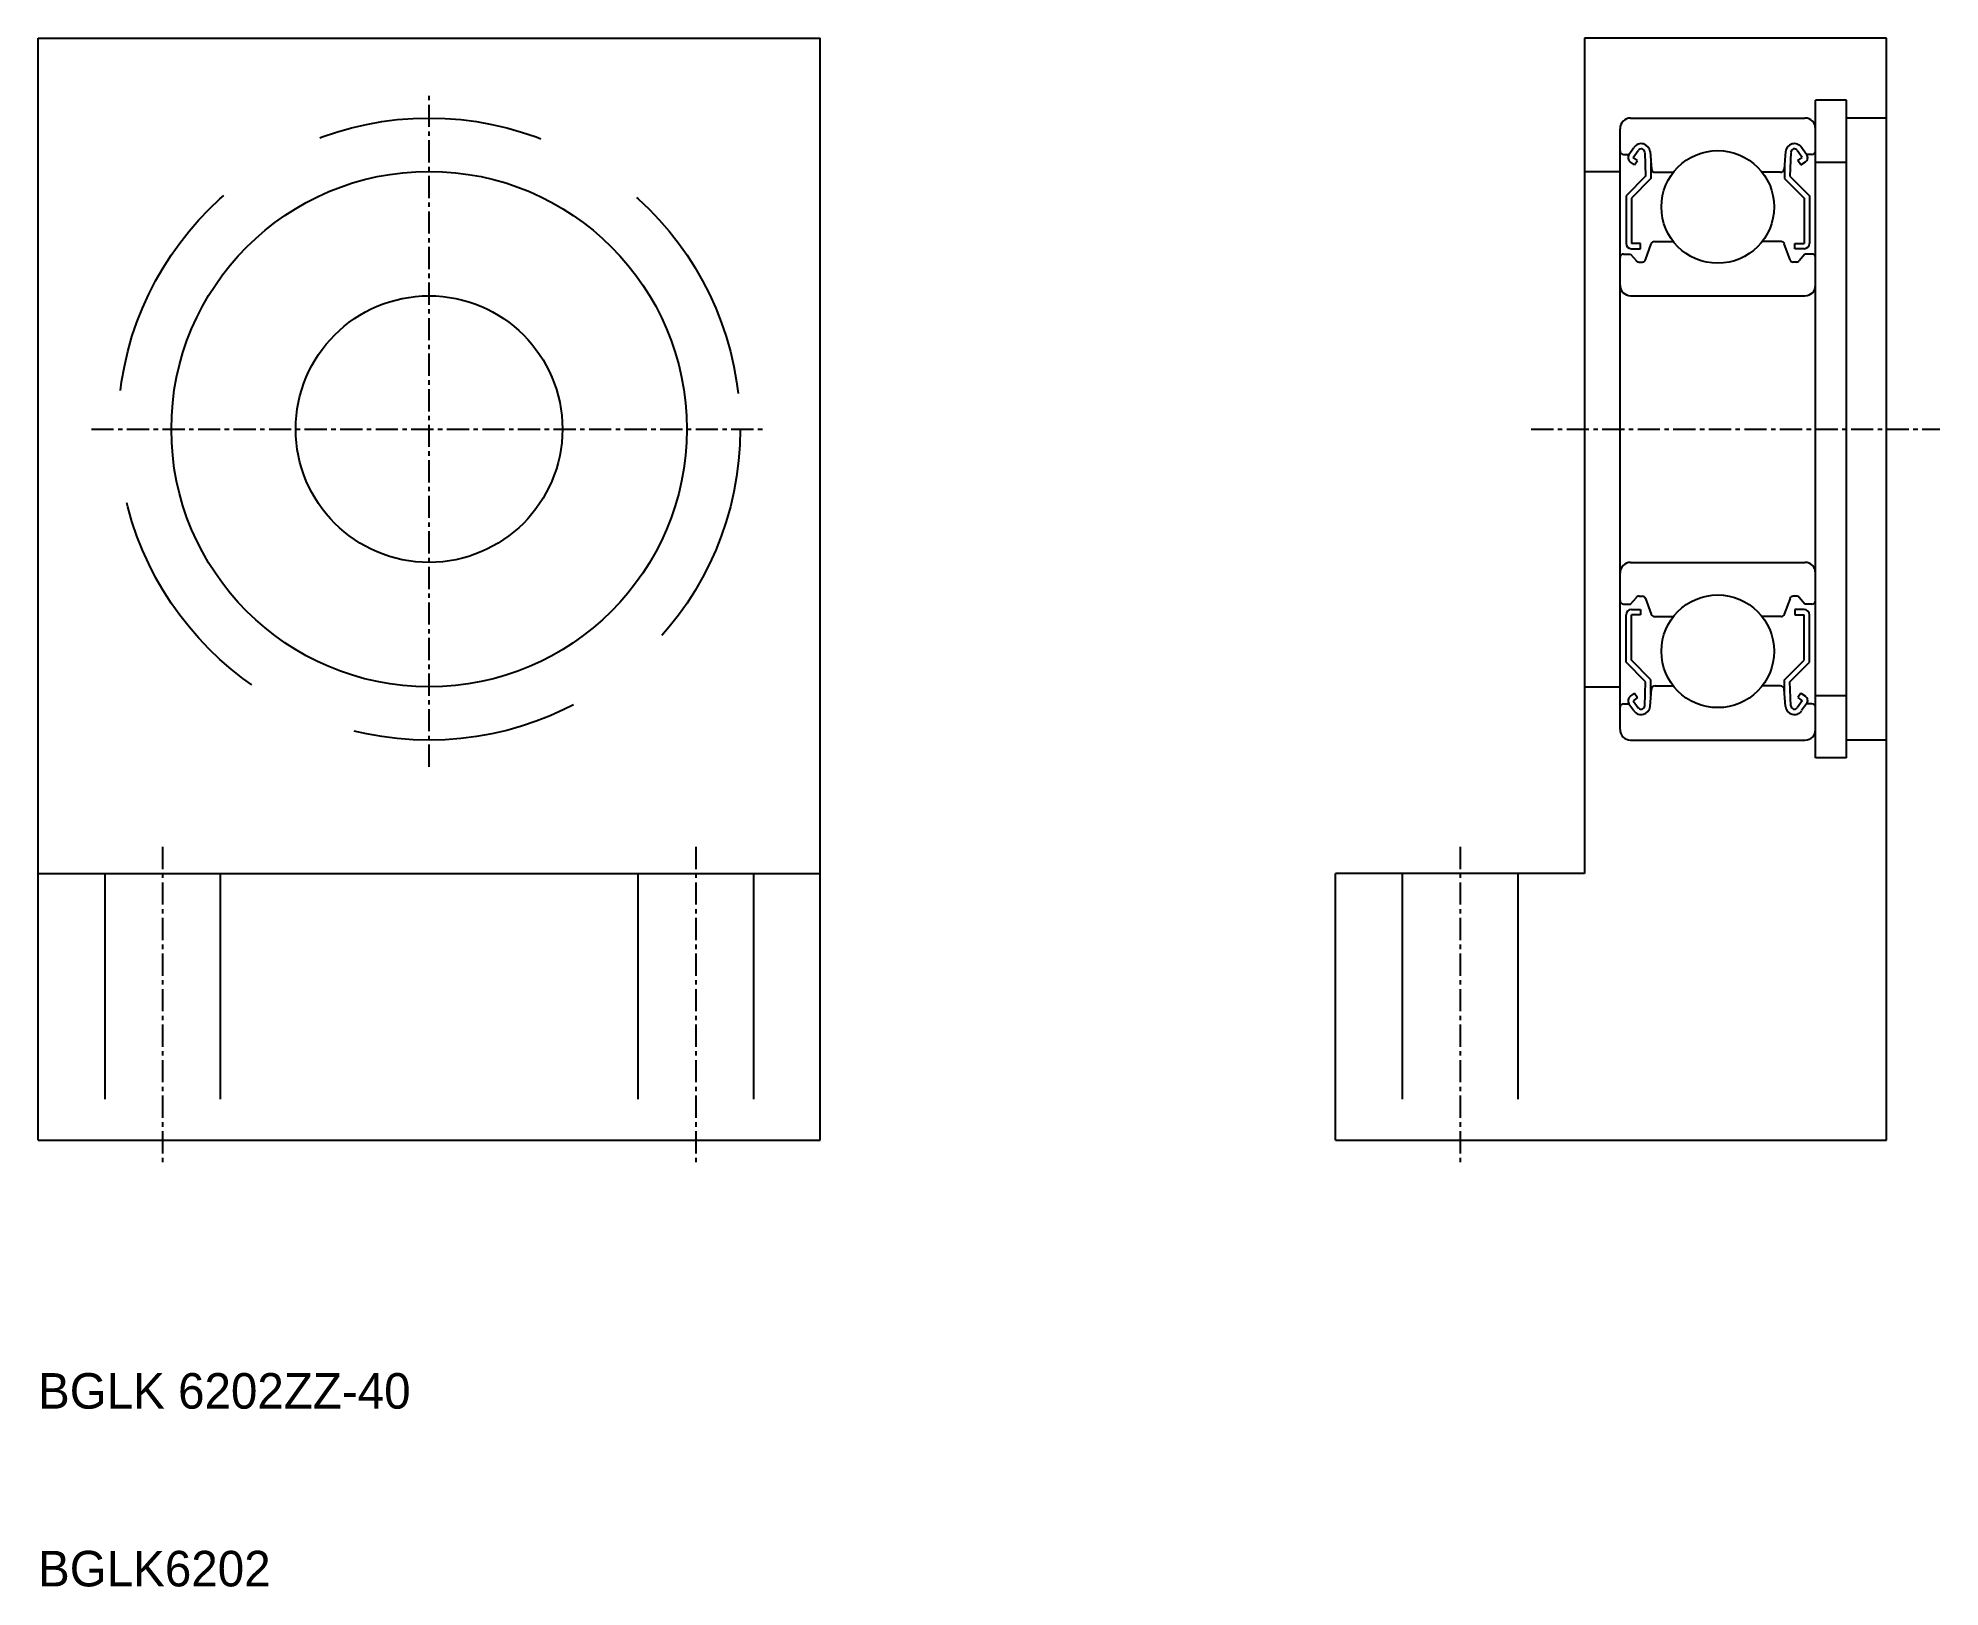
# Model space of a CAD drawing. Extents: x 93 to 200, y 71 to 158.
import ezdxf

# ---------------------------------------------------------------- set-up
doc = ezdxf.new("R2010")
doc.units = 0
doc.linetypes.add('CENTER', pattern=[2, 1.25, -0.25, 0.25, -0.25])
doc.linetypes.add('DASHED', pattern=[19.05, 12.7, -6.35])
doc.layers.get('0').update_dxf_attribs({"linetype": 'CONTINUOUS'})
doc.layers.add('CENTER', color=1, linetype='CENTER')

msp = doc.modelspace()

# ---------------------------------------------------------------- linework, layer by layer
for p, q in [((93.2, 95.81), (93.2, 157.81)), ((93.2, 157.81), (137.2, 157.81)), ((137.2, 95.81), (137.2, 157.81)), ((180.2, 157.81), (180.2, 110.81)), ((197.2, 157.81), (180.2, 157.81)), ((197.2, 95.81), (197.2, 157.81)), ((193.2, 117.31), (193.2, 154.31)), ((194.95, 154.31), (193.2, 154.31)), ((194.95, 117.31), (194.95, 154.31)), ((182.8, 153.31), (192.6, 153.31)), ((197.2, 153.31), (194.95, 153.31)), ((182.2, 118.91), (182.2, 152.71)), ((193.2, 118.91), (193.2, 152.71)), ((182.4, 151.26), (182.7, 151.26)), ((182.7, 151.26), (182.98, 151.66)), ((182.95, 151.09), (183.23, 151.49)), ((183.19, 150.92), (182.95, 151.09)), ((183.02, 150.67), (183.19, 150.92)), ((183.59, 151.38), (183.64, 150.04)), ((183.89, 151.42), (183.97, 150.44)), ((191.51, 151.42), (191.43, 150.44)), ((191.81, 151.38), (191.76, 150.04)), ((192.45, 151.09), (192.17, 151.49)), ((192.21, 150.92), (192.45, 151.09)), ((192.38, 150.67), (192.21, 150.92)), ((192.7, 151.26), (192.42, 151.66)), ((193, 151.26), (192.7, 151.26)), ((183.64, 150.04), (182.54, 148.94)), ((183.02, 150.67), (182.77, 150.84)), ((183.94, 149.91), (182.84, 148.81)), ((183.94, 150.78), (183.94, 149.91)), ((184.17, 150.26), (185.19, 150.26)), ((191.23, 150.26), (190.21, 150.26)), ((191.46, 150.78), (191.46, 149.91)), ((191.46, 149.91), (192.56, 148.81)), ((191.76, 150.04), (192.86, 148.94)), ((192.38, 150.67), (192.63, 150.84)), ((194.95, 150.81), (193.2, 150.81)), ((182.54, 148.94), (182.54, 146.26)), ((182.84, 148.81), (182.84, 146.26)), ((192.56, 148.81), (192.56, 146.26)), ((192.86, 148.94), (192.86, 146.26)), ((182.4, 145.66), (182.8, 145.66)), ((182.8, 145.66), (183.12, 145.28)), ((183.36, 146.26), (182.84, 146.26)), ((182.84, 145.96), (183.36, 145.96)), ((183.36, 145.96), (183.36, 146.26)), ((183.63, 145.34), (183.96, 146.23)), ((184.15, 146.36), (185.19, 146.36)), ((191.26, 146.36), (190.21, 146.36)), ((191.77, 145.34), (191.44, 146.23)), ((192.04, 146.26), (192.56, 146.26)), ((192.04, 145.96), (192.04, 146.26)), ((192.56, 145.96), (192.04, 145.96)), ((192.6, 145.66), (192.28, 145.28)), ((193, 145.66), (192.6, 145.66)), ((183.27, 145.21), (183.45, 145.21)), ((192.13, 145.21), (191.95, 145.21)), ((182.8, 143.31), (192.6, 143.31)), ((182.2, 135.81), (182.2, 135.81)), ((182.2, 127.56), (182.2, 127.56)), ((182.8, 128.31), (192.6, 128.31)), ((182.8, 125.96), (183.12, 126.34)), ((183.27, 126.41), (183.45, 126.41)), ((183.63, 126.28), (183.96, 125.39)), ((191.77, 126.28), (191.44, 125.39)), ((192.13, 126.41), (191.95, 126.41)), ((192.6, 125.96), (192.28, 126.34)), ((182.4, 125.96), (182.8, 125.96)), ((182.54, 122.69), (182.54, 125.36)), ((182.84, 125.66), (183.36, 125.66)), ((183.36, 125.36), (182.84, 125.36)), ((182.84, 122.81), (182.84, 125.36)), ((183.36, 125.66), (183.36, 125.36)), ((184.15, 125.26), (185.19, 125.26)), ((191.26, 125.26), (190.21, 125.26)), ((192.04, 125.66), (192.04, 125.36)), ((192.56, 125.66), (192.04, 125.66)), ((192.04, 125.36), (192.56, 125.36)), ((192.56, 122.81), (192.56, 125.36)), ((193, 125.96), (192.6, 125.96)), ((192.86, 122.69), (192.86, 125.36)), ((183.64, 121.59), (182.54, 122.69)), ((183.94, 121.71), (182.84, 122.81)), ((191.46, 121.71), (192.56, 122.81)), ((191.76, 121.59), (192.86, 122.69)), ((183.02, 120.95), (182.77, 120.78)), ((183.02, 120.95), (183.19, 120.71)), ((183.59, 120.24), (183.64, 121.59)), ((183.89, 120.21), (183.97, 121.18)), ((183.94, 120.84), (183.94, 121.71)), ((184.17, 121.36), (185.19, 121.36)), ((191.23, 121.36), (190.21, 121.36)), ((191.51, 120.21), (191.43, 121.18)), ((191.46, 120.84), (191.46, 121.71)), ((191.81, 120.24), (191.76, 121.59)), ((192.38, 120.95), (192.21, 120.71)), ((192.38, 120.95), (192.63, 120.78)), ((182.4, 120.36), (182.7, 120.36)), ((182.7, 120.36), (182.98, 119.97)), ((183.19, 120.71), (182.95, 120.53)), ((182.95, 120.53), (183.23, 120.13)), ((192.45, 120.53), (192.17, 120.13)), ((192.21, 120.71), (192.45, 120.53)), ((192.7, 120.36), (192.42, 119.97)), ((193, 120.36), (192.7, 120.36)), ((194.95, 120.81), (193.2, 120.81)), ((182.8, 118.31), (192.6, 118.31)), ((197.2, 118.31), (194.95, 118.31)), ((194.95, 117.31), (193.2, 117.31)), ((93.2, 110.81), (137.2, 110.81)), ((180.2, 110.81), (166.2, 110.81)), ((166.2, 95.81), (166.2, 110.81)), ((93.2, 95.81), (137.2, 95.81)), ((166.2, 95.81), (197.2, 95.81))]:
    msp.add_line(p, q)
at = {"color": 7, "linetype": 'CONTINUOUS'}
for p, q in [((180.2, 150.31), (182.2, 150.31)), ((180.2, 121.31), (182.2, 121.31))]:
    msp.add_line(p, q, dxfattribs=at)
at = {"color": 3, "linetype": 'DASHED'}
for p, q in [((96.95, 110.81), (96.95, 95.81)), ((103.45, 110.81), (103.45, 95.81)), ((126.95, 110.81), (126.95, 95.81)), ((133.45, 110.81), (133.45, 95.81)), ((169.95, 110.81), (169.95, 95.81)), ((176.45, 110.81), (176.45, 95.81))]:
    msp.add_line(p, q, dxfattribs=at)
msp.add_circle((115.2, 135.81), 17.5, dxfattribs=at)
for centre, radius in [((187.7, 148.31), 3.17), ((115.2, 135.81), 14.5), ((115.2, 135.81), 7.5), ((187.7, 123.31), 3.17)]:
    msp.add_circle(centre, radius)
for centre, radius, start, end in [((182.8, 152.71), 0.6, 90, 180), ((192.6, 152.71), 0.6, 0, 90), ((182.4, 151.46), 0.2, 180, 270), ((182.95, 151.09), 0.3, 144.9356, 235.0377), ((183.39, 151.37), 0.5, 5.065, 144.9356), ((183.39, 151.38), 0.2, 2.1312, 144.9367), ((192.01, 151.37), 0.5, 35.0644, 174.935), ((192.01, 151.38), 0.2, 35.0633, 177.8688), ((192.46, 151.09), 0.3, 304.9623, 35.0644), ((193, 151.46), 0.2, 270, 0), ((184.17, 150.46), 0.2, 185.065, 270), ((191.23, 150.46), 0.2, 270, 354.935), ((182.4, 145.46), 0.2, 90, 180), ((182.84, 146.26), 0.3, 180, 270), ((184.15, 146.16), 0.2, 90, 159.9703), ((191.26, 146.16), 0.2, 20.0297, 90), ((192.56, 146.26), 0.3, 270, 0), ((193, 145.46), 0.2, 0, 90), ((183.27, 145.41), 0.2, 219.997, 270), ((183.45, 145.41), 0.2, 270, 339.9703), ((191.95, 145.41), 0.2, 200.0297, 270), ((192.13, 145.41), 0.2, 270, 320.003), ((182.8, 143.91), 0.6, 180, 270), ((192.6, 143.91), 0.6, 270, 0), ((182.8, 127.71), 0.6, 90, 180), ((192.6, 127.71), 0.6, 0, 90), ((183.27, 126.21), 0.2, 90, 140.003), ((183.45, 126.21), 0.2, 20.0297, 90), ((191.95, 126.21), 0.2, 90, 159.9703), ((192.13, 126.21), 0.2, 39.997, 90), ((182.4, 126.16), 0.2, 180, 270), ((182.84, 125.36), 0.3, 90, 180), ((184.15, 125.46), 0.2, 200.0297, 270), ((191.26, 125.46), 0.2, 270, 339.9703), ((192.56, 125.36), 0.3, 0, 90), ((193, 126.16), 0.2, 270, 0), ((184.17, 121.16), 0.2, 90, 174.935), ((191.23, 121.16), 0.2, 5.065, 90), ((182.4, 120.16), 0.2, 90, 180), ((182.95, 120.53), 0.3, 124.9623, 215.0644), ((183.39, 120.25), 0.5, 215.0644, 354.935), ((183.39, 120.25), 0.2, 215.0633, 357.8688), ((192.01, 120.25), 0.5, 185.065, 324.9356), ((192.01, 120.25), 0.2, 182.1312, 324.9367), ((192.46, 120.53), 0.3, 324.9356, 55.0377), ((193, 120.16), 0.2, 0, 90), ((182.8, 118.91), 0.6, 180, 270), ((192.6, 118.91), 0.6, 270, 0)]:
    msp.add_arc(centre, radius, start, end)
at = {"layer": 'CENTER', "color": 1, "linetype": 'CENTER'}
for p, q in [((115.2, 116.81), (115.2, 154.81)), ((96.2, 135.81), (134.2, 135.81)), ((177.2, 135.81), (200.2, 135.81)), ((100.2, 112.31), (100.2, 94.31)), ((130.2, 112.31), (130.2, 94.31)), ((173.2, 112.31), (173.2, 94.31))]:
    msp.add_line(p, q, dxfattribs=at)

# ---------------------------------------------------------------- texts
for s, p in [('BGLK 6202ZZ-40', (93.2, 80.7)), ('BGLK6202', (93.2, 70.7))]:
    msp.add_text(s, height=2).set_placement(p)

doc.saveas('drawing.dxf')
